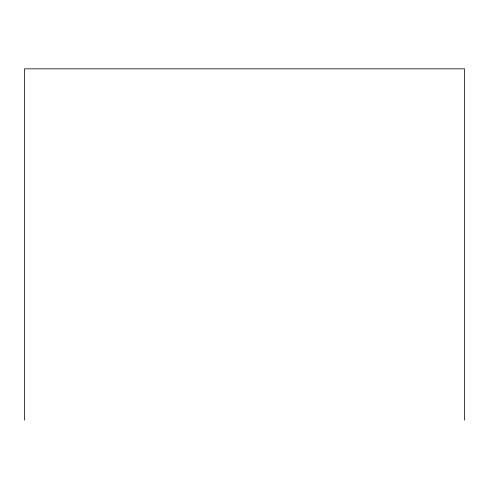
<?xml version="1.0" encoding="UTF-8"?>
<svg xmlns="http://www.w3.org/2000/svg" width="489" height="489" viewBox="0 0 489 489"><rect width="100%" height="100%" fill="white"/><g stroke="black" fill="none" stroke-linecap="round" stroke-linejoin="round"><path stroke-width="0.73" d="M464.55 420.167L464.55 68.833L24.45 68.833L24.45 420.167"/></g></svg>
